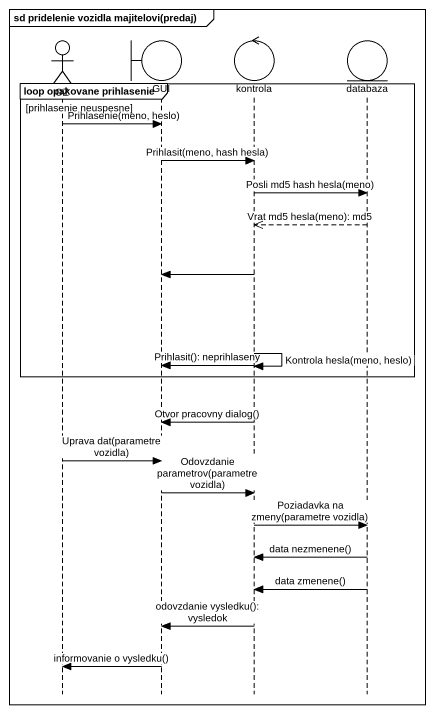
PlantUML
@startuml
mainframe sd pridelenie vozidla majitelovi(predaj)
hide footbox
actor OZ
boundary GUI
control kontrola
entity databaza

group loop opakovane prihlasenie [prihlasenie neuspesne]
  OZ -> GUI : Prihlasenie(meno, heslo)
  GUI -> kontrola : Prihlasit(meno, hash hesla)
  kontrola -> databaza : Posli md5 hash hesla(meno)
  databaza -->> kontrola : Vrat md5 hesla(meno): md5
  kontrola -> GUI
  kontrola -> kontrola : Kontrola hesla(meno, heslo)
  kontrola -> GUI : Prihlasit(): neprihlaseny
end
kontrola -> GUI : Otvor pracovny dialog()
OZ -> GUI : Uprava dat(parametre vozidla)
GUI -> kontrola : Odovzdanie parametrov(parametre vozidla)
kontrola -> databaza : Poziadavka na zmeny(parametre vozidla)
databaza -> kontrola : data nezmenene()
databaza -> kontrola : data zmenene()
kontrola -> GUI : odovzdanie vysledku(): vysledok
GUI -> OZ : informovanie o vysledku()
@enduml
